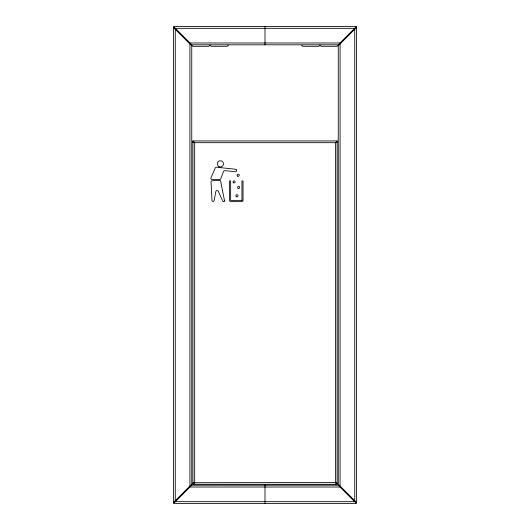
<?xml version="1.0" encoding="UTF-8"?>
<svg xmlns="http://www.w3.org/2000/svg" width="530" height="530" viewBox="0 0 530 530"><rect width="100%" height="100%" fill="white"/><g stroke="black" fill="none" stroke-linecap="round" stroke-linejoin="round"><path stroke-width="0.79" d="M193.841 483.32L194.351 482.737M192.927 140.947L194.669 142.683L194.669 482.538L192.927 484.281L192.927 140.947L337.126 140.947L337.126 484.281L192.927 484.281M173.436 28.554L174.582 27.414M228.37 45.163L227.224 46.309L211.205 46.309L210.059 45.163L208.913 46.309L192.894 46.309L191.747 45.163M338.239 45.163L337.093 46.309L321.074 46.309L319.928 45.163L318.782 46.309L302.762 46.309L301.616 45.163M194.45 482.704L335.391 482.538L337.126 483.32L336.669 483.32M335.967 142.298L335.391 142.683L194.669 142.683L192.927 141.907L194.669 142.683L193.98 142.199M194.232 482.856L192.927 483.367M194.669 482.538L192.927 483.32L193.384 483.32M337.126 140.947L335.391 142.683L335.391 482.538L337.126 484.281M337.126 141.861L335.391 142.683L337.126 141.907L336.669 141.907M175.278 28.328L354.722 28.328M189.925 42.983L340.075 42.983M189.925 487.017L340.075 487.017M175.278 501.671L354.722 501.671M192.927 141.861L193.364 141.921M337.126 483.367L335.821 482.856M335.702 482.737L336.212 483.32M355.405 27.414L356.551 28.554M354.729 29.249L354.729 500.751M340.081 43.897L340.081 486.103M265 26.5L265 44.812M265 485.188L265 503.5M189.919 43.897L189.919 486.103M175.271 29.249L175.271 500.751M236.499 170.004L236.32 171.369L235.797 171.727L224.839 170.68A1.312 1.312 0 0 0 223.534 171.402L220.732 178.776A1.312 1.312 0 0 1 219.519 179.584L212.179 179.59A1.312 1.312 0 0 1 210.973 177.762L215.246 167.997A1.312 1.312 0 0 1 216.591 167.222L235.91 169.295L236.499 170.004M224.554 201.016L223.759 201.652A1.312 1.312 0 0 1 222.58 200.923L218.3 191.231A1.312 1.312 0 0 0 215.829 191.569L214.14 200.453A1.312 1.312 0 0 1 212.855 201.526L212.007 200.903L211.059 182.035A1.312 1.312 0 0 1 212.305 180.73L219.34 180.372A1.312 1.312 0 0 1 220.692 181.426L224.554 201.016M241.945 200.34L230.656 200.426L230.643 180.922L229.556 180.922L229.556 200.34A1.312 1.312 0 0 0 230.868 201.652L241.726 201.652A1.312 1.312 0 0 0 243.038 200.34L243.038 180.922L241.945 180.922L241.945 200.34M356.558 26.5L338.246 44.812L191.754 44.812L173.442 26.5L356.558 26.5M356.564 27.414L338.253 45.726L338.253 484.274L356.564 502.586L356.564 27.414M191.747 484.274L173.436 502.586L173.436 27.414L191.747 45.726L191.747 484.274M191.754 485.188L173.442 503.5L356.558 503.5L338.246 485.188L191.754 485.188M238.122 188.309A1.053 1.053 0 0 0 239.699 187.395A1.053 1.053 0 0 0 238.122 186.481A1.053 1.053 0 0 0 238.122 188.309M237.698 176.159A1.053 1.053 0 0 0 239.275 175.244A1.053 1.053 0 0 0 237.698 174.33A1.053 1.053 0 0 0 237.698 176.159M236.128 196.411A1.053 1.053 0 0 0 237.937 196.146A1.053 1.053 0 0 0 236.804 194.715A1.053 1.053 0 0 0 236.128 196.411M233.571 182.81A1.053 1.053 0 0 0 235.154 181.896A1.053 1.053 0 0 0 233.571 180.982A1.053 1.053 0 0 0 233.571 182.81M218.844 166.519A3.1 3.1 0 0 0 223.488 163.836A3.1 3.1 0 0 0 218.844 161.153A3.1 3.1 0 0 0 218.844 166.519"/></g></svg>
